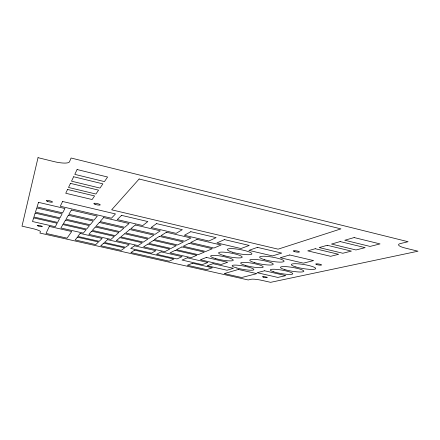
<?xml version="1.0" encoding="UTF-8"?>
<svg xmlns="http://www.w3.org/2000/svg" width="440" height="440" viewBox="0 0 440 440"><rect width="100%" height="100%" fill="white"/><g stroke="black" fill="none" stroke-linecap="round" stroke-linejoin="round"><path stroke-width="0.66" d="M38.027 157.669L22 226.166L31.966 228.415A9.158 1.331 12.6 0 1 40.453 231.71L39.892 233.063L248.221 279.966L251.213 279.252A8.454 1.183 10 0 1 261.927 280.374L270.6 282.332L418 251.207L405.251 248.067A13.877 2.849 7.3 0 1 400.361 243.568L408.1 241.72L71.076 158.01L69.509 161.782A15.043 3.614 13.6 0 1 53.862 161.562L38.027 157.669M33.654 217.888L32.516 221.529L55.319 226.721L57.145 223.267L33.654 217.888M35.151 213.114L33.93 217.014L57.585 222.437L59.538 218.735L35.151 213.114M36.767 207.955L35.448 212.168L60.011 217.839L62.123 213.835L36.767 207.955M38.522 202.356L37.087 206.932L62.634 212.867L64.928 208.527L38.522 202.356M49.324 226.413L46.008 233.415L67.056 238.161L71.726 231.512L49.324 226.413M67.551 189.475L65.742 193.259L92.114 199.535L94.584 195.938L67.551 189.475M70.477 183.365L68.519 187.457L95.898 194.024L98.571 190.141L70.477 183.365M73.651 176.743L71.522 181.181L99.996 188.067L102.889 183.854L73.651 176.743M77.099 169.538L74.784 174.367L104.434 181.605L107.586 177.023L77.099 169.538M62.59 201.487L60.28 206.256L111.413 218.224L115.478 213.945L62.59 201.487M62.893 224.582L60.896 228.003L83.336 233.118L85.998 229.873L62.893 224.582M65.5 220.11L63.371 223.762L86.636 229.097L89.474 225.632L65.5 220.11M68.321 215.276L66.017 219.225L90.162 224.791L93.231 221.051L68.321 215.276M71.379 210.034L68.882 214.319L93.979 220.143L97.3 216.095L71.379 210.034M80.157 233.431L77.776 236.434L99.193 241.285L102.174 238.441L80.157 233.431M77.391 237.188L75.18 239.965L95.728 244.596L98.483 241.962L77.391 237.188M91.652 231.171L88.831 234.366L110.919 239.399L114.384 236.374L91.652 231.171M95.337 226.985L92.329 230.401L115.214 235.648L118.91 232.414L95.337 226.985M99.325 222.464L96.069 226.155L119.807 231.632L123.8 228.146L99.325 222.464M103.637 217.575L100.111 221.573L124.768 227.299L129.091 223.52L103.637 217.575M139.128 178.998L111.672 209.814L278.102 249.161L340.923 228.882L139.128 178.998M121.539 215.369L117.276 219.593L142.736 225.549L147.851 221.568L121.539 215.369M103.692 243.144L100.776 245.762L121.187 250.36L124.647 247.885L103.692 243.144M107.558 239.668L104.434 242.473L125.526 247.253L129.234 244.602L107.558 239.668M119.944 237.65L116.325 240.631L138.072 245.591L142.312 242.77L119.944 237.65M124.68 233.745L120.813 236.929L143.33 242.094L147.862 239.085L124.68 233.745M129.784 229.532L125.615 232.975L148.957 238.359L153.84 235.114L129.784 229.532M135.311 224.978L130.796 228.696L155.023 234.328L160.309 230.813L135.311 224.978M156.53 223.614L151.14 227.519L176.11 233.36L182.32 229.686L156.53 223.614M134.541 245.812L130.691 248.424L151.47 253.132L155.881 250.668L134.541 245.812M134.629 250.146L130.911 252.555L169.163 261.179L173.871 259.028L134.629 250.146M159.324 236.385L154.281 239.586L177.623 244.97L183.365 241.962L159.324 236.385M153.532 240.394L148.841 243.359L171.001 248.435L176.33 245.647L153.532 240.394M166.419 232.243L160.947 235.703L184.756 241.23L190.965 237.98L166.419 232.243M147.972 244.068L143.572 246.846L164.808 251.68L169.802 249.062L147.972 244.068M190.828 231.688L184.355 235.29L208.846 241.021L216.106 237.639L190.828 231.688M161.106 251.856L156.558 254.287L177.029 258.923L182.122 256.641L161.106 251.856M175.191 250.299L170.049 252.874L191.131 257.68L196.856 255.261L175.191 250.299M181.907 246.934L176.424 249.678L198.231 254.678L204.336 252.098L181.907 246.934M189.145 243.304L183.233 246.268L205.81 251.477L212.388 248.694L189.145 243.304M196.972 239.382L190.581 242.583L213.983 248.023L221.089 245.02L196.972 239.382M224.45 239.608L216.931 242.913L240.961 248.534L249.233 245.443L224.45 239.608M187.264 257.812L182.039 260.062L202.213 264.632L207.966 262.521L187.264 257.812M206.36 257.433L200.376 259.787L221.089 264.512L227.634 262.306L206.36 257.433M192.5 263.247L187.325 265.271L206.745 269.649L212.41 267.751L192.5 263.247M257.411 247.368L248.897 250.393L272.476 255.91L281.716 253.094L257.411 247.368M213.032 263.676L207.152 265.749L227.029 270.254L233.42 268.318L213.032 263.676M238.414 269.451L224.24 273.592L241.665 277.519L256.834 273.647L238.414 269.451M289.735 254.98L280.264 257.73L303.402 263.148L313.572 260.596L289.735 254.98M315.238 248.721L307.752 250.866L330.638 256.311L338.613 254.309L315.238 248.721M327.228 245.284L319.193 247.583L342.826 253.253L351.384 251.108L327.228 245.284M340.164 241.571L331.502 244.057L355.933 249.964L365.156 247.649L340.164 241.571M354.151 237.562L344.779 240.246L370.062 246.417L380.034 243.914L354.151 237.562M264.578 270.771L257.136 272.696L277.832 277.415L285.813 275.632L264.578 270.771M273.609 271.799A11.424 1.782 9.7 0 0 292.43 274.109A11.424 1.782 9.7 0 0 278.586 269.599A11.424 1.782 9.7 0 0 273.609 271.799M245.421 265.425A11.473 1.826 10 0 0 263.192 267.141A11.473 1.826 10 0 0 247.203 262.537A11.473 1.826 10 0 0 245.421 265.425M236.847 267.999A11.061 1.7 10.2 0 0 253.875 269.687A11.061 1.7 10.2 0 0 238.332 265.276A11.061 1.7 10.2 0 0 236.847 267.999M215.754 258.621A11.539 1.865 10.4 0 0 233.272 260.26A11.539 1.865 10.4 0 0 216.766 255.53A11.539 1.865 10.4 0 0 215.754 258.621M284.873 269.632A11.864 1.914 9.5 0 0 303.721 271.469A11.864 1.914 9.5 0 0 287.815 266.788A11.864 1.914 9.5 0 0 284.873 269.632M254.689 262.675A11.913 1.958 9.9 0 0 273.213 264.391A11.913 1.958 9.9 0 0 256.674 259.584A11.913 1.958 9.9 0 0 254.689 262.675M232.705 252.28A12.463 2.162 10.1 0 0 251.867 253.957A12.463 2.162 10.1 0 0 234.322 248.771A12.463 2.162 10.1 0 0 232.705 252.28M264.539 259.677A12.392 2.112 9.7 0 0 283.993 261.448A12.392 2.112 9.7 0 0 267.036 256.405A12.392 2.112 9.7 0 0 264.539 259.677M295.856 266.954A12.348 2.057 9.3 0 0 315.584 268.812A12.348 2.057 9.3 0 0 299.2 263.918A12.348 2.057 9.3 0 0 295.856 266.954M223.883 255.563A11.979 2.002 10.3 0 0 242.187 257.219A11.979 2.002 10.3 0 0 225.181 252.269A11.979 2.002 10.3 0 0 223.883 255.563M294.443 251.592A3.119 0.578 9.3 0 0 299.382 251.994A3.119 0.578 9.3 0 0 295.18 250.712A3.119 0.578 9.3 0 0 294.443 251.592M95.051 204.298A3.295 0.649 12.3 0 0 100.216 204.947A3.295 0.649 12.3 0 0 95.81 203.319A3.295 0.649 12.3 0 0 95.051 204.298M263.494 277.178A2.431 0.358 9.9 0 0 267.273 277.563A2.431 0.358 9.9 0 0 263.89 276.623A2.431 0.358 9.9 0 0 263.494 277.178M38.231 225.99A2.623 0.402 12.6 0 0 42.317 226.6A2.623 0.402 12.6 0 0 38.764 225.401A2.623 0.402 12.6 0 0 38.231 225.99M47.619 201.421A3.19 0.594 12.9 0 0 52.47 202.037A3.19 0.594 12.9 0 0 48.015 200.459A3.19 0.594 12.9 0 0 47.619 201.421M316.773 264.6A2.942 0.506 9.1 0 0 321.497 265.023A2.942 0.506 9.1 0 0 317.609 263.857A2.942 0.506 9.1 0 0 316.773 264.6"/></g></svg>
